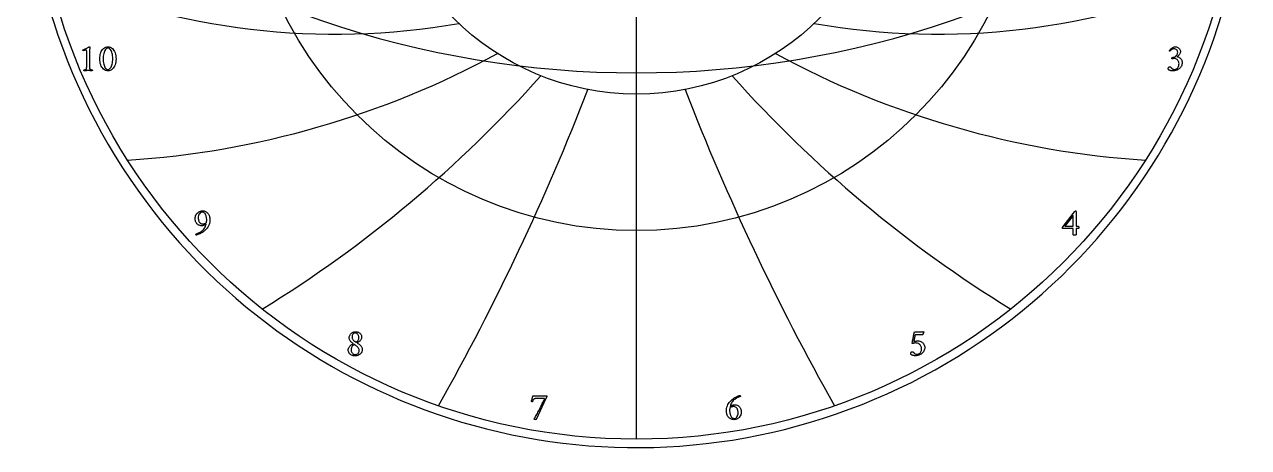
# Model space of a CAD drawing. Header units: millimetres. Extents: x -55 to 55, y -55 to 56.
# Drawn here: x -54.8 to 54.7, y -54.8 to -16.9 of the extents above; entities that cross this region are included whole.
import ezdxf

# ---------------------------------------------------------------- set-up
doc = ezdxf.new("R2010")
doc.units = ezdxf.units.MM
for name, color, linetype in [('CUT_OUTER', 1, 'Continuous'), ('ENGRAVE', 7, 'Continuous'), ('ENGRAVE_FINE', 8, 'Continuous'), ('TEXT', 5, 'Continuous')]:
    doc.layers.add(name, color=color, linetype=linetype)

msp = doc.modelspace()

# ---------------------------------------------------------------- linework, layer by layer
at = {"layer": 'CUT_OUTER'}
msp.add_arc((-0.0002, -0.0001), 54.7499, 132.890359, 87.801582, dxfattribs=at)
at = {"layer": 'ENGRAVE'}
for points in [[(0, -54), (0, 54)], [(0, -54), (0, -23.1383)]]:
    msp.add_lwpolyline(points, dxfattribs=at)
for radius in [54, 35.3478, 23.1383]:
    msp.add_circle((0, 0), radius, dxfattribs=at)
for centre, radius, start, end in [((-26.9713, 46.7156), 64.4924, 246.647918, 279.892458), ((26.9713, 46.7156), 64.4924, 260.107542, 293.352082), ((-50.545, 50.545), 79.7437, 273.608317, 298.541722), ((50.545, 50.545), 79.7437, 241.458278, 266.391683), ((-92.45, 53.376), 112.452, 301.630135, 318.252405), ((92.45, 53.376), 112.452, 221.747595, 238.369865), ((-205.6869, 55.1136), 215.8566, 330.551576, 338.862711), ((205.6869, 55.1136), 215.8566, 201.137289, 209.448424)]:
    msp.add_arc(centre, radius, start, end, dxfattribs=at)
at = {"layer": 'ENGRAVE_FINE'}
msp.add_arc((0, 65.9346), 87.1737, 231.774108, 308.225892, dxfattribs=at)
at = {"layer": 'TEXT'}
for points in [[(-49.1852, -20.6616), (-49.1852, -19.3161), (-49.1862, -19.2831), (-49.1891, -19.2556), (-49.1939, -19.2337), (-49.2006, -19.2173), (-49.2096, -19.2054), (-49.2214, -19.1969), (-49.236, -19.1918), (-49.2534, -19.1901), (-49.2747, -19.1917), (-49.3011, -19.1964), (-49.3326, -19.2044), (-49.3692, -19.2156), (-49.406, -19.2279), (-49.4382, -19.239), (-49.4656, -19.2491), (-49.4884, -19.2582), (-49.5018, -19.2456), (-49.5114, -19.2318), (-49.5172, -19.2167), (-49.5191, -19.2003), (-49.5191, -19.2001), (-49.5191, -19.1994), (-49.5191, -19.1984), (-49.5191, -19.1969), (-49.5186, -19.1907), (-49.5174, -19.1858), (-49.5152, -19.1822), (-49.5123, -19.1798), (-49.4445, -19.1491), (-49.3773, -19.1181), (-49.3107, -19.0869), (-49.2449, -19.0555), (-49.182, -19.0254), (-49.1248, -18.998), (-49.073, -18.9734), (-49.0268, -18.9516), (-48.9886, -18.9337), (-48.9608, -18.921), (-48.9435, -18.9133), (-48.9366, -18.9107), (-48.9298, -18.9107), (-48.9219, -18.912), (-48.9153, -18.9158), (-48.91, -18.9222), (-48.9059, -18.9312), (-48.9027, -18.941), (-48.9, -18.9499), (-48.8976, -18.958), (-48.8957, -18.9652), (-48.8965, -18.9705), (-48.8991, -18.9861), (-48.9034, -19.0122), (-48.9093, -19.0487), (-48.9153, -19.0948), (-48.9195, -19.1496), (-48.9221, -19.2132), (-48.9229, -19.2854), (-48.9229, -20.6616), (-48.9228, -20.6985), (-48.9225, -20.734), (-48.922, -20.7683), (-48.9212, -20.8013), (-48.9196, -20.8322), (-48.9166, -20.8601), (-48.912, -20.885), (-48.9059, -20.9069), (-48.9002, -20.9152), (-48.8897, -20.9231), (-48.8746, -20.9305), (-48.8548, -20.9376), (-48.8324, -20.9439), (-48.8093, -20.9491), (-48.7855, -20.9532), (-48.7611, -20.9563), (-48.7383, -20.9585), (-48.719, -20.9601), (-48.7033, -20.9611), (-48.6913, -20.9614), (-48.6867, -20.9695), (-48.6832, -20.9802), (-48.6808, -20.9934), (-48.6794, -21.0091), (-48.6795, -21.0249), (-48.6815, -21.0381), (-48.6855, -21.0487), (-48.6913, -21.0568), (-48.7413, -21.0535), (-48.7892, -21.0504), (-48.835, -21.0475), (-48.8787, -21.0449), (-48.9221, -21.0426), (-48.9672, -21.041), (-49.0141, -21.0401), (-49.0626, -21.0398), (-49.1092, -21.0401), (-49.1537, -21.041), (-49.1961, -21.0426), (-49.2363, -21.0449), (-49.277, -21.0475), (-49.3206, -21.0504), (-49.3673, -21.0535), (-49.4169, -21.0568), (-49.4227, -21.0487), (-49.4267, -21.0381), (-49.4287, -21.0249), (-49.4288, -21.0091), (-49.4274, -20.9934), (-49.425, -20.9802), (-49.4215, -20.9695), (-49.4169, -20.9614), (-49.4049, -20.9611), (-49.3892, -20.9601), (-49.3699, -20.9585), (-49.347, -20.9563), (-49.3227, -20.9532), (-49.2989, -20.9491), (-49.2758, -20.9439), (-49.2534, -20.9376), (-49.2338, -20.9305), (-49.2193, -20.9231), (-49.2099, -20.9152), (-49.2057, -20.9069), (-49.1995, -20.885), (-49.1946, -20.8601), (-49.191, -20.8322), (-49.1886, -20.8013), (-49.1872, -20.7683), (-49.1861, -20.734), (-49.1855, -20.6985), (-49.1852, -20.6616)], [(-47.2878, -18.9141), (-47.1749, -18.9233), (-47.0711, -18.9508), (-46.9765, -18.9965), (-46.891, -19.0606), (-46.815, -19.1399), (-46.7488, -19.2314), (-46.6924, -19.3349), (-46.6457, -19.4507), (-46.6092, -19.5753), (-46.5831, -19.7057), (-46.5675, -19.8419), (-46.5623, -19.9838), (-46.5676, -20.1257), (-46.5836, -20.2618), (-46.6102, -20.3922), (-46.6474, -20.5169), (-46.6948, -20.6327), (-46.7518, -20.7366), (-46.8183, -20.8286), (-46.8944, -20.9086), (-46.9797, -20.9734), (-47.0737, -21.0198), (-47.1764, -21.0475), (-47.2878, -21.0568), (-47.3964, -21.0475), (-47.4973, -21.0198), (-47.5906, -20.9734), (-47.6762, -20.9086), (-47.7531, -20.8286), (-47.8205, -20.7366), (-47.8783, -20.6327), (-47.9266, -20.5169), (-47.9646, -20.3922), (-47.9917, -20.2618), (-48.008, -20.1257), (-48.0134, -19.9838), (-48.0081, -19.8419), (-47.9921, -19.7057), (-47.9655, -19.5753), (-47.9283, -19.4507), (-47.8808, -19.3349), (-47.8235, -19.2314), (-47.7564, -19.1399), (-47.6796, -19.0606), (-47.5938, -18.9965), (-47.4999, -18.9508), (-47.3979, -18.9233), (-47.2878, -18.9141)], [(-47.2708, -19.0368), (-47.3382, -19.0448), (-47.4007, -19.0687), (-47.4583, -19.1086), (-47.511, -19.1645), (-47.5583, -19.2338), (-47.6, -19.314), (-47.6358, -19.405), (-47.666, -19.5069), (-47.6898, -19.6171), (-47.7068, -19.7334), (-47.7171, -19.8556), (-47.7205, -19.9838), (-47.7171, -20.1105), (-47.7068, -20.232), (-47.6898, -20.3481), (-47.666, -20.459), (-47.6363, -20.5617), (-47.6017, -20.6536), (-47.5622, -20.7346), (-47.5178, -20.8047), (-47.4691, -20.8614), (-47.4169, -20.9018), (-47.361, -20.9261), (-47.3015, -20.9342), (-47.2297, -20.9259), (-47.1644, -20.901), (-47.1054, -20.8594), (-47.0528, -20.8013), (-47.0065, -20.7294), (-46.9664, -20.6463), (-46.9324, -20.5522), (-46.9046, -20.447), (-46.883, -20.334), (-46.8676, -20.2163), (-46.8583, -20.0938), (-46.8552, -19.9667), (-46.8585, -19.8389), (-46.8684, -19.7176), (-46.8849, -19.603), (-46.908, -19.4949), (-46.937, -19.3955), (-46.971, -19.3067), (-47.0102, -19.2286), (-47.0545, -19.1611), (-47.1032, -19.1067), (-47.1554, -19.0679), (-47.2113, -19.0445), (-47.2708, -19.0368)], [(48.2246, -18.9107), (48.2683, -18.9138), (48.314, -18.9231), (48.3619, -18.9385), (48.412, -18.9601), (48.4613, -18.9877), (48.5069, -19.021), (48.549, -19.0601), (48.5874, -19.1049), (48.6195, -19.1551), (48.6423, -19.2105), (48.6561, -19.271), (48.6606, -19.3365), (48.6573, -19.3883), (48.6474, -19.4379), (48.6309, -19.4854), (48.6078, -19.5307), (48.5802, -19.5735), (48.5499, -19.6133), (48.5172, -19.6501), (48.4818, -19.684), (48.4461, -19.7147), (48.4124, -19.7419), (48.3806, -19.7658), (48.3507, -19.7862), (48.3992, -19.7962), (48.4494, -19.8126), (48.5014, -19.8354), (48.555, -19.8645), (48.6075, -19.9), (48.656, -19.9416), (48.7004, -19.9894), (48.7407, -20.0434), (48.7742, -20.1035), (48.7982, -20.1698), (48.8126, -20.2423), (48.8173, -20.321), (48.8128, -20.4041), (48.799, -20.4832), (48.7761, -20.5583), (48.7441, -20.6293), (48.7045, -20.6957), (48.6589, -20.757), (48.6074, -20.8132), (48.5499, -20.8643), (48.4877, -20.91), (48.4218, -20.9499), (48.3523, -20.9841), (48.2791, -21.0125), (48.2038, -21.0349), (48.1275, -21.0508), (48.0505, -21.0604), (47.9725, -21.0636), (47.9382, -21.0624), (47.8997, -21.0589), (47.8573, -21.0531), (47.8107, -21.0449), (47.7634, -21.0341), (47.7183, -21.0206), (47.6757, -21.0043), (47.6353, -20.9853), (47.6276, -20.9784), (47.6183, -20.9682), (47.6072, -20.9546), (47.5944, -20.9376), (47.5825, -20.9186), (47.574, -20.8992), (47.5689, -20.8794), (47.5672, -20.8592), (47.5698, -20.8252), (47.5778, -20.7945), (47.5911, -20.7672), (47.6098, -20.7434), (47.6318, -20.724), (47.6553, -20.7102), (47.6803, -20.7019), (47.7068, -20.6991), (47.7391, -20.7024), (47.7677, -20.7123), (47.7927, -20.7288), (47.8141, -20.7519), (47.8338, -20.7776), (47.8537, -20.8017), (47.8739, -20.8244), (47.8942, -20.8456), (47.9192, -20.8676), (47.9466, -20.886), (47.9763, -20.9008), (48.0083, -20.912), (48.0414, -20.9202), (48.0743, -20.9261), (48.107, -20.9296), (48.1395, -20.9308), (48.1839, -20.9277), (48.2285, -20.9184), (48.2733, -20.903), (48.3183, -20.8814), (48.3616, -20.8526), (48.4013, -20.8158), (48.4374, -20.7709), (48.4699, -20.7179), (48.4967, -20.656), (48.5159, -20.5846), (48.5274, -20.5036), (48.5312, -20.413), (48.5274, -20.3469), (48.5159, -20.2848), (48.4967, -20.2268), (48.4699, -20.1728), (48.437, -20.1235), (48.3996, -20.0796), (48.3578, -20.0409), (48.3115, -20.0076), (48.2622, -19.9808), (48.2114, -19.9616), (48.1592, -19.9501), (48.1054, -19.9463), (48.078, -19.9474), (48.0505, -19.9506), (48.0227, -19.9559), (47.9947, -19.9633), (47.9682, -19.9712), (47.9449, -19.9778), (47.9247, -19.9831), (47.9078, -19.9872), (47.8989, -19.9729), (47.8925, -19.9574), (47.8887, -19.9405), (47.8874, -19.9224), (47.8878, -19.9114), (47.8891, -19.902), (47.8912, -19.8943), (47.8942, -19.8884), (47.9598, -19.8711), (48.0236, -19.8501), (48.0858, -19.8252), (48.1463, -19.7964), (48.203, -19.7635), (48.254, -19.7262), (48.2992, -19.6843), (48.3387, -19.638), (48.3708, -19.5866), (48.3937, -19.5294), (48.4074, -19.4665), (48.412, -19.3979), (48.4062, -19.3342), (48.389, -19.2761), (48.3602, -19.2235), (48.32, -19.1764), (48.2708, -19.1377), (48.2153, -19.11), (48.1533, -19.0934), (48.085, -19.0879), (48.0339, -19.091), (47.9862, -19.1002), (47.9419, -19.1157), (47.901, -19.1373), (47.8639, -19.1622), (47.8308, -19.1875), (47.8017, -19.2133), (47.7767, -19.2395), (47.7555, -19.2634), (47.7379, -19.2825), (47.724, -19.2966), (47.7137, -19.3059), (47.7068, -19.3044), (47.7, -19.2999), (47.6932, -19.2925), (47.6864, -19.282), (47.6804, -19.2701), (47.6762, -19.2582), (47.6736, -19.2463), (47.6728, -19.2343), (47.7001, -19.1955), (47.7311, -19.1573), (47.7657, -19.1197), (47.8039, -19.0828), (47.8455, -19.0476), (47.8904, -19.0155), (47.9384, -18.9863), (47.9896, -18.9601), (48.0439, -18.9385), (48.1011, -18.9231), (48.1614, -18.9138), (48.2246, -18.9107)], [(-39.4132, -35.6555), (-39.3586, -35.6367), (-39.3004, -35.6146), (-39.2385, -35.5891), (-39.1731, -35.5601), (-39.1057, -35.5269), (-39.0381, -35.4886), (-38.9703, -35.4451), (-38.9023, -35.3966), (-38.8357, -35.3422), (-38.7724, -35.2812), (-38.7122, -35.2136), (-38.6553, -35.1394), (-38.6035, -35.0578), (-38.5586, -34.9678), (-38.5208, -34.8695), (-38.4901, -34.763), (-38.5343, -34.7967), (-38.5816, -34.8264), (-38.6322, -34.8521), (-38.686, -34.8737), (-38.7397, -34.8908), (-38.7903, -34.9031), (-38.8376, -34.9104), (-38.8818, -34.9129), (-38.9652, -34.9088), (-39.0415, -34.8967), (-39.1108, -34.8765), (-39.1731, -34.8482), (-39.2289, -34.8136), (-39.2787, -34.7745), (-39.3225, -34.7309), (-39.3604, -34.6829), (-39.3928, -34.6321), (-39.42, -34.5799), (-39.4422, -34.5265), (-39.4592, -34.4717), (-39.4719, -34.4178), (-39.4809, -34.3666), (-39.4864, -34.3181), (-39.4882, -34.2725), (-39.4825, -34.1807), (-39.4656, -34.0928), (-39.4374, -34.0087), (-39.3979, -33.9284), (-39.3488, -33.8538), (-39.2919, -33.7866), (-39.227, -33.7269), (-39.1543, -33.6746), (-39.0756, -33.6322), (-38.9925, -33.6018), (-38.9052, -33.5836), (-38.8137, -33.5775), (-38.7406, -33.5817), (-38.6711, -33.5942), (-38.6052, -33.6149), (-38.5429, -33.644), (-38.4847, -33.6798), (-38.4309, -33.721), (-38.3816, -33.7676), (-38.3368, -33.8194), (-38.2968, -33.8755), (-38.2619, -33.9348), (-38.232, -33.9973), (-38.2073, -34.063), (-38.188, -34.1301), (-38.1741, -34.1971), (-38.1658, -34.2638), (-38.1631, -34.3304), (-38.1681, -34.4564), (-38.1831, -34.579), (-38.2081, -34.6983), (-38.2431, -34.8141), (-38.2881, -34.9246), (-38.3432, -35.0278), (-38.4082, -35.1239), (-38.4833, -35.2126), (-38.5437, -35.2761), (-38.6093, -35.337), (-38.68, -35.3953), (-38.7558, -35.4511), (-38.8345, -35.5036), (-38.9138, -35.552), (-38.9937, -35.5964), (-39.0743, -35.6367), (-39.1538, -35.6726), (-39.2306, -35.7036), (-39.3045, -35.7297), (-39.3758, -35.7509), (-39.3866, -35.7483), (-39.3953, -35.7406), (-39.4019, -35.7279), (-39.4064, -35.71), (-39.4094, -35.6912), (-39.4115, -35.6759), (-39.4128, -35.664), (-39.4132, -35.6555)], [(-38.4628, -34.6165), (-38.4596, -34.589), (-38.4569, -34.5612), (-38.4545, -34.5328), (-38.4526, -34.5041), (-38.4511, -34.4751), (-38.4501, -34.4462), (-38.4494, -34.4172), (-38.4492, -34.3883), (-38.4507, -34.3314), (-38.4552, -34.2733), (-38.4626, -34.2139), (-38.4731, -34.1532), (-38.4865, -34.093), (-38.5029, -34.0349), (-38.5222, -33.9789), (-38.5446, -33.925), (-38.5701, -33.8747), (-38.5991, -33.8292), (-38.6315, -33.7886), (-38.6672, -33.753), (-38.7062, -33.7239), (-38.7481, -33.7032), (-38.793, -33.6907), (-38.8409, -33.6866), (-38.916, -33.6959), (-38.9844, -33.724), (-39.0463, -33.7709), (-39.1015, -33.8364), (-39.147, -33.9161), (-39.1795, -34.0051), (-39.1989, -34.1034), (-39.2054, -34.2111), (-39.2029, -34.28), (-39.1952, -34.347), (-39.1824, -34.412), (-39.1646, -34.4751), (-39.1409, -34.5342), (-39.1109, -34.5871), (-39.0745, -34.6339), (-39.0317, -34.6744), (-38.9821, -34.7072), (-38.9253, -34.7306), (-38.8612, -34.7447), (-38.7899, -34.7494), (-38.7531, -34.748), (-38.7145, -34.7438), (-38.6739, -34.7369), (-38.6315, -34.7272), (-38.5883, -34.712), (-38.5459, -34.6885), (-38.504, -34.6566), (-38.4628, -34.6165)], [(39.2702, -33.5878), (39.2828, -33.589), (39.2936, -33.5929), (39.3024, -33.5993), (39.3093, -33.6082), (39.3146, -33.6184), (39.3183, -33.6286), (39.3205, -33.6389), (39.3213, -33.6491), (39.3213, -34.9606), (39.5188, -34.9606), (39.5271, -34.9631), (39.535, -34.9708), (39.5425, -34.9836), (39.5495, -35.0014), (39.5555, -35.0227), (39.5597, -35.0457), (39.5623, -35.0704), (39.5631, -35.0968), (39.5625, -35.1143), (39.5606, -35.1292), (39.5574, -35.1415), (39.5529, -35.1513), (39.3213, -35.1513), (39.3213, -35.7338), (39.3199, -35.7344), (39.3157, -35.736), (39.3088, -35.7386), (39.2991, -35.7423), (39.2833, -35.7461), (39.2578, -35.7487), (39.2228, -35.7503), (39.1782, -35.7509), (39.126, -35.7492), (39.0888, -35.744), (39.0664, -35.7355), (39.059, -35.7236), (39.059, -35.1513), (38.1222, -35.1513), (38.1142, -35.1457), (38.1073, -35.139), (38.1014, -35.1312), (38.0966, -35.1224), (38.0929, -35.1133), (38.0903, -35.1049), (38.0887, -35.0971), (38.0881, -35.09), (39.1714, -33.6729), (39.1807, -33.662), (39.1918, -33.6495), (39.2046, -33.6356), (39.2191, -33.6201), (39.2338, -33.606), (39.2472, -33.5959), (39.2593, -33.5898), (39.2702, -33.5878)], [(39.059, -33.9863), (38.3129, -34.9606), (39.059, -34.9606)], [(-25.144, -44.3885), (-25.0707, -44.3921), (-25.0005, -44.4029), (-24.9335, -44.421), (-24.8698, -44.4464), (-24.8107, -44.4785), (-24.7578, -44.5171), (-24.7111, -44.562), (-24.6705, -44.6133), (-24.6377, -44.6708), (-24.6143, -44.7342), (-24.6002, -44.8036), (-24.5956, -44.879), (-24.5994, -44.9416), (-24.6109, -44.9999), (-24.6301, -45.054), (-24.6569, -45.1038), (-24.6891, -45.1498), (-24.7246, -45.1924), (-24.7632, -45.2316), (-24.8051, -45.2673), (-24.848, -45.3001), (-24.8898, -45.3304), (-24.9306, -45.358), (-24.9703, -45.3832), (-24.9792, -45.387), (-24.9822, -45.3917), (-24.9792, -45.3972), (-24.9703, -45.4036), (-24.9193, -45.433), (-24.8685, -45.4666), (-24.8179, -45.5045), (-24.7676, -45.5467), (-24.7195, -45.5922), (-24.6756, -45.6403), (-24.636, -45.691), (-24.6007, -45.7442), (-24.5716, -45.7994), (-24.5509, -45.8558), (-24.5384, -45.9135), (-24.5342, -45.9725), (-24.5398, -46.0538), (-24.5564, -46.1309), (-24.5841, -46.2037), (-24.6228, -46.2722), (-24.6706, -46.3352), (-24.7254, -46.391), (-24.7873, -46.4399), (-24.8562, -46.4817), (-24.9299, -46.5153), (-25.0065, -46.5392), (-25.0858, -46.5536), (-25.1678, -46.5584), (-25.2557, -46.5541), (-25.3386, -46.5413), (-25.4166, -46.5201), (-25.4898, -46.4903), (-25.5565, -46.4528), (-25.6154, -46.4085), (-25.6664, -46.3574), (-25.7095, -46.2995), (-25.7437, -46.2358), (-25.7682, -46.1675), (-25.7829, -46.0945), (-25.7878, -46.0168), (-25.7848, -45.9635), (-25.7759, -45.9129), (-25.761, -45.8647), (-25.7401, -45.8192), (-25.7148, -45.7762), (-25.6865, -45.7357), (-25.6552, -45.6978), (-25.6209, -45.6625), (-25.585, -45.6297), (-25.5489, -45.5995), (-25.5126, -45.5718), (-25.4761, -45.5467), (-25.4411, -45.5239), (-25.4093, -45.5032), (-25.3806, -45.4847), (-25.3552, -45.4683), (-25.3501, -45.4634), (-25.3484, -45.4589), (-25.3501, -45.4549), (-25.3552, -45.4513), (-25.39, -45.4286), (-25.4263, -45.4015), (-25.4641, -45.3698), (-25.5034, -45.3338), (-25.5419, -45.2938), (-25.5775, -45.2507), (-25.61, -45.2044), (-25.6396, -45.1549), (-25.6642, -45.1025), (-25.6818, -45.0476), (-25.6923, -44.9901), (-25.6958, -44.9301), (-25.6911, -44.8598), (-25.6767, -44.7921), (-25.6527, -44.727), (-25.6192, -44.6644), (-25.5778, -44.606), (-25.5302, -44.5533), (-25.4764, -44.5063), (-25.4165, -44.4651), (-25.3522, -44.4316), (-25.2854, -44.4076), (-25.216, -44.3933), (-25.144, -44.3885)], [(-25.161, -44.5043), (-25.2184, -44.5111), (-25.2713, -44.5315), (-25.3198, -44.5656), (-25.3637, -44.6133), (-25.4002, -44.6704), (-25.4263, -44.7325), (-25.442, -44.7998), (-25.4472, -44.8722), (-25.4434, -44.9328), (-25.4323, -44.9884), (-25.4136, -45.0392), (-25.3876, -45.0851), (-25.3564, -45.1265), (-25.3224, -45.1639), (-25.2857, -45.1972), (-25.2462, -45.2265), (-25.2066, -45.2526), (-25.1695, -45.2767), (-25.1351, -45.2986), (-25.1031, -45.3184), (-25.0993, -45.3199), (-25.0946, -45.321), (-25.0891, -45.3216), (-25.0827, -45.3218), (-25.0812, -45.3218), (-25.0801, -45.3218), (-25.0795, -45.3218), (-25.0793, -45.3218), (-25.0744, -45.3216), (-25.0699, -45.321), (-25.0659, -45.3199), (-25.0622, -45.3184), (-25.0137, -45.2822), (-24.9703, -45.2418), (-24.9319, -45.1971), (-24.8987, -45.1481), (-24.8719, -45.0949), (-24.8527, -45.0374), (-24.8413, -44.9757), (-24.8374, -44.9097), (-24.8399, -44.8607), (-24.8472, -44.8126), (-24.8595, -44.7653), (-24.8766, -44.7189), (-24.8982, -44.6748), (-24.9239, -44.6346), (-24.9536, -44.5982), (-24.9873, -44.5656), (-25.025, -44.5388), (-25.0665, -44.5196), (-25.1119, -44.5081), (-25.161, -44.5043)], [(25.161, -45.2128), (25.2561, -45.2184), (25.3437, -45.235), (25.4239, -45.2627), (25.4966, -45.3014), (25.5616, -45.3486), (25.6188, -45.4015), (25.6681, -45.4601), (25.7095, -45.5245), (25.7423, -45.5923), (25.7657, -45.6612), (25.7797, -45.7311), (25.7844, -45.8021), (25.7798, -45.8853), (25.7661, -45.9644), (25.7432, -46.0394), (25.7112, -46.1104), (25.6716, -46.1769), (25.626, -46.2382), (25.5745, -46.2944), (25.517, -46.3455), (25.4547, -46.3911), (25.3888, -46.4311), (25.3193, -46.4652), (25.2462, -46.4937), (25.1708, -46.516), (25.0946, -46.532), (25.0175, -46.5416), (24.9396, -46.5448), (24.9052, -46.5436), (24.8668, -46.5401), (24.8243, -46.5342), (24.7778, -46.526), (24.7304, -46.5153), (24.6854, -46.5017), (24.6427, -46.4855), (24.6024, -46.4664), (24.5947, -46.4596), (24.5853, -46.4494), (24.5743, -46.4357), (24.5615, -46.4187), (24.5496, -46.3998), (24.5411, -46.3804), (24.5359, -46.3606), (24.5342, -46.3404), (24.5369, -46.3063), (24.5449, -46.2756), (24.5582, -46.2484), (24.5768, -46.2245), (24.5989, -46.2052), (24.6224, -46.1913), (24.6474, -46.183), (24.6739, -46.1803), (24.7062, -46.1836), (24.7348, -46.1935), (24.7598, -46.21), (24.7812, -46.2331), (24.8009, -46.2587), (24.8208, -46.2829), (24.8409, -46.3056), (24.8613, -46.3267), (24.8863, -46.3488), (24.9136, -46.3672), (24.9433, -46.382), (24.9754, -46.3932), (25.0085, -46.4014), (25.0414, -46.4072), (25.0741, -46.4107), (25.1065, -46.4119), (25.1509, -46.4088), (25.1955, -46.3996), (25.2403, -46.3841), (25.2854, -46.3625), (25.3287, -46.3338), (25.3684, -46.2969), (25.4045, -46.252), (25.437, -46.199), (25.4638, -46.1372), (25.4829, -46.0657), (25.4944, -45.9847), (25.4983, -45.8941), (25.495, -45.8408), (25.4851, -45.7864), (25.4686, -45.7309), (25.4455, -45.6744), (25.4151, -45.6195), (25.3769, -45.5688), (25.3308, -45.5224), (25.2769, -45.4802), (25.214, -45.4452), (25.1414, -45.4202), (25.0591, -45.4052), (24.9669, -45.4002), (24.9373, -45.4011), (24.903, -45.404), (24.864, -45.4088), (24.8204, -45.4155), (24.7776, -45.4235), (24.7412, -45.4321), (24.7112, -45.4414), (24.6875, -45.4513), (24.6825, -45.4503), (24.6777, -45.4475), (24.6732, -45.4427), (24.6688, -45.436), (24.6651, -45.4282), (24.6624, -45.4202), (24.6608, -45.412), (24.6603, -45.4036), (24.679, -45.3099), (24.6978, -45.2162), (24.7165, -45.1226), (24.7352, -45.0289), (24.7536, -44.9368), (24.7714, -44.8479), (24.7886, -44.7622), (24.8051, -44.6797), (24.8203, -44.6025), (24.8336, -44.5328), (24.845, -44.4705), (24.8545, -44.4157), (25.345, -44.4157), (25.3793, -44.4153), (25.414, -44.414), (25.4491, -44.4119), (25.4846, -44.4089), (25.5189, -44.4054), (25.5502, -44.4017), (25.5785, -44.3977), (25.6039, -44.3936), (25.6247, -44.3899), (25.6396, -44.3872), (25.6486, -44.3856), (25.6516, -44.3851), (25.6598, -44.39), (25.6673, -44.3944), (25.6742, -44.3985), (25.6805, -44.4021), (25.6857, -44.4059), (25.6895, -44.4106), (25.6917, -44.4161), (25.6924, -44.4225), (25.6917, -44.4297), (25.6895, -44.4408), (25.6857, -44.4561), (25.6805, -44.4753), (25.6739, -44.4972), (25.666, -44.52), (25.6569, -44.544), (25.6465, -44.569), (25.6348, -44.5937), (25.6222, -44.6167), (25.6084, -44.638), (25.5937, -44.6576), (25.5579, -44.661), (25.5187, -44.6644), (25.4761, -44.6678), (25.4301, -44.6712), (25.3803, -44.6742), (25.3262, -44.6763), (25.2679, -44.6776), (25.2053, -44.678), (24.926, -44.678), (24.9108, -44.7533), (24.8958, -44.8292), (24.881, -44.9057), (24.8664, -44.9829), (24.8518, -45.0594), (24.837, -45.1341), (24.822, -45.2068), (24.8068, -45.2776), (24.8435, -45.2645), (24.8855, -45.2524), (24.9329, -45.2415), (24.9856, -45.2316), (25.0381, -45.2234), (25.0848, -45.2175), (25.1258, -45.214), (25.161, -45.2128)], [(-25.161, -46.4392), (-25.0834, -46.4328), (-25.0141, -46.4136), (-24.9531, -46.3817), (-24.9004, -46.337), (-24.858, -46.2818), (-24.8276, -46.2186), (-24.8094, -46.1473), (-24.8034, -46.0679), (-24.807, -46.0175), (-24.8178, -45.9686), (-24.8359, -45.9213), (-24.8613, -45.8754), (-24.8915, -45.8315), (-24.9243, -45.7902), (-24.9596, -45.7515), (-24.9975, -45.7153), (-25.0361, -45.682), (-25.0733, -45.6518), (-25.1093, -45.6249), (-25.144, -45.6012), (-25.1749, -45.5812), (-25.1994, -45.5654), (-25.2175, -45.5539), (-25.2292, -45.5467), (-25.2355, -45.5437), (-25.2411, -45.5416), (-25.2458, -45.5403), (-25.2496, -45.5399), (-25.2543, -45.5401), (-25.2581, -45.5407), (-25.2611, -45.5418), (-25.2632, -45.5433), (-25.3268, -45.5873), (-25.3812, -45.6344), (-25.4264, -45.6844), (-25.4625, -45.7374), (-25.4901, -45.7951), (-25.5098, -45.8592), (-25.5216, -45.9297), (-25.5255, -46.0065), (-25.5221, -46.0722), (-25.5119, -46.133), (-25.4949, -46.1889), (-25.471, -46.2399), (-25.442, -46.2855), (-25.4093, -46.3255), (-25.373, -46.3596), (-25.3331, -46.3881), (-25.291, -46.4104), (-25.2483, -46.4264), (-25.205, -46.436), (-25.161, -46.4392)], [(-8.2588, -50.1376), (-8.2258, -50.1373), (-8.1915, -50.1363), (-8.156, -50.1348), (-8.1191, -50.1325), (-8.0855, -50.1303), (-8.0595, -50.1287), (-8.0412, -50.1277), (-8.0306, -50.1274), (-8.0216, -50.1293), (-8.0152, -50.1351), (-8.0114, -50.1447), (-8.0101, -50.1581), (-8.0121, -50.1767), (-8.0178, -50.1985), (-8.0274, -50.2235), (-8.0408, -50.2517), (-8.0563, -50.2821), (-8.0723, -50.3135), (-8.0887, -50.346), (-8.1055, -50.3795), (-8.981, -52.2496), (-8.9869, -52.2541), (-8.9946, -52.2573), (-9.004, -52.2592), (-9.015, -52.2598), (-9.0348, -52.2587), (-9.0568, -52.2552), (-9.0808, -52.2493), (-9.107, -52.2411), (-9.1309, -52.2314), (-9.1479, -52.2211), (-9.1581, -52.2101), (-9.1615, -52.1985), (-9.1179, -52.1304), (-9.0721, -52.0555), (-9.0242, -51.9737), (-8.9742, -51.8851), (-8.9227, -51.7919), (-8.8707, -51.6961), (-8.818, -51.5977), (-8.7647, -51.4968), (-8.7117, -51.395), (-8.6599, -51.2941), (-8.6095, -51.1941), (-8.5603, -51.0948), (-8.513, -50.9983), (-8.4683, -50.9062), (-8.4262, -50.8186), (-8.3866, -50.7355), (-8.3501, -50.6586), (-8.3176, -50.5898), (-8.2888, -50.5292), (-8.2639, -50.4766), (-8.2438, -50.4341), (-8.2294, -50.4038), (-8.2208, -50.3856), (-8.2179, -50.3795), (-9.0627, -50.3795), (-9.1091, -50.3833), (-9.1496, -50.3948), (-9.1841, -50.414), (-9.2126, -50.4408), (-9.2373, -50.4759), (-9.2603, -50.52), (-9.2816, -50.573), (-9.3012, -50.635), (-9.305, -50.6439), (-9.3131, -50.6503), (-9.3255, -50.6541), (-9.3421, -50.6554), (-9.3479, -50.655), (-9.3553, -50.6537), (-9.3641, -50.6516), (-9.3744, -50.6486), (-9.3847, -50.6452), (-9.3936, -50.6418), (-9.4009, -50.6384), (-9.4068, -50.635), (-9.385, -50.5665), (-9.3638, -50.4974), (-9.3432, -50.4277), (-9.3233, -50.3573), (-9.3051, -50.2906), (-9.2897, -50.2317), (-9.277, -50.1807), (-9.2671, -50.1376)], [(8.763, -50.9279), (8.8463, -50.932), (8.9226, -50.9441), (8.9919, -50.9643), (9.0542, -50.9926), (9.11, -51.0272), (9.1598, -51.0663), (9.2037, -51.1098), (9.2416, -51.1579), (9.274, -51.2087), (9.3016, -51.2609), (9.3243, -51.3143), (9.3421, -51.3691), (9.3555, -51.423), (9.3651, -51.4742), (9.3708, -51.5227), (9.3727, -51.5683), (9.3671, -51.6587), (9.3502, -51.7459), (9.3219, -51.8299), (9.2824, -51.9107), (9.2335, -51.9861), (9.1768, -52.0538), (9.1126, -52.1138), (9.0406, -52.1662), (8.9623, -52.2086), (8.8792, -52.239), (8.7912, -52.2572), (8.6982, -52.2633), (8.6251, -52.2591), (8.5556, -52.2466), (8.4897, -52.2259), (8.4274, -52.1968), (8.3692, -52.161), (8.3154, -52.1198), (8.2662, -52.0732), (8.2213, -52.0214), (8.1812, -51.9653), (8.146, -51.906), (8.1156, -51.8435), (8.0902, -51.7778), (8.0701, -51.7107), (8.0557, -51.6437), (8.0471, -51.577), (8.0442, -51.5104), (8.0493, -51.3844), (8.0646, -51.2618), (8.0902, -51.1425), (8.126, -51.0267), (8.1715, -50.9162), (8.2264, -50.813), (8.2907, -50.7169), (8.3644, -50.6282), (8.4263, -50.5647), (8.4926, -50.5038), (8.5634, -50.4455), (8.6386, -50.3897), (8.7166, -50.3371), (8.7953, -50.2884), (8.875, -50.2434), (8.9554, -50.2023), (9.0349, -50.1659), (9.1117, -50.1351), (9.1857, -50.1097), (9.2569, -50.0899), (9.2678, -50.0924), (9.2765, -50.0997), (9.2831, -50.112), (9.2876, -50.1291), (9.2905, -50.1473), (9.2927, -50.1627), (9.2939, -50.1754), (9.2944, -50.1853), (9.2398, -50.2041), (9.1815, -50.2262), (9.1197, -50.2517), (9.0542, -50.2807), (8.9868, -50.3139), (8.9192, -50.3522), (8.8514, -50.3957), (8.7834, -50.4442), (8.717, -50.4986), (8.654, -50.5596), (8.5943, -50.6272), (8.5381, -50.7014), (8.4868, -50.783), (8.4419, -50.873), (8.4034, -50.9712), (8.3712, -51.0778), (8.4168, -51.0441), (8.4649, -51.0144), (8.5156, -50.9887), (8.5688, -50.9671), (8.6218, -50.95), (8.6718, -50.9377), (8.7189, -50.9304), (8.763, -50.9279)], [(8.344, -51.2243), (8.3408, -51.2517), (8.338, -51.2796), (8.3357, -51.308), (8.3338, -51.3367), (8.3323, -51.3657), (8.3312, -51.3946), (8.3306, -51.4236), (8.3303, -51.4525), (8.3318, -51.5094), (8.3363, -51.5675), (8.3438, -51.6269), (8.3542, -51.6876), (8.3677, -51.7478), (8.3844, -51.8059), (8.4043, -51.8619), (8.4274, -51.9158), (8.4537, -51.9661), (8.4832, -52.0116), (8.5159, -52.0522), (8.5518, -52.0878), (8.5907, -52.1169), (8.6327, -52.1376), (8.6776, -52.1501), (8.7255, -52.1542), (8.8019, -52.1449), (8.8711, -52.1168), (8.9331, -52.0699), (8.9878, -52.0044), (9.0325, -51.9247), (9.0644, -51.8357), (9.0836, -51.7374), (9.09, -51.6297), (9.0873, -51.5594), (9.0793, -51.4917), (9.066, -51.4265), (9.0474, -51.3639), (9.023, -51.3056), (8.9925, -51.2532), (8.9557, -51.2068), (8.9128, -51.1664), (8.8632, -51.1336), (8.8064, -51.1102), (8.7423, -51.0961), (8.671, -51.0914), (8.6343, -51.0928), (8.5956, -51.097), (8.5551, -51.1039), (8.5126, -51.1136), (8.4695, -51.1288), (8.427, -51.1523), (8.3852, -51.1842), (8.344, -51.2243)]]:
    msp.add_lwpolyline(points, close=True, dxfattribs=at)

doc.saveas('drawing.dxf')
